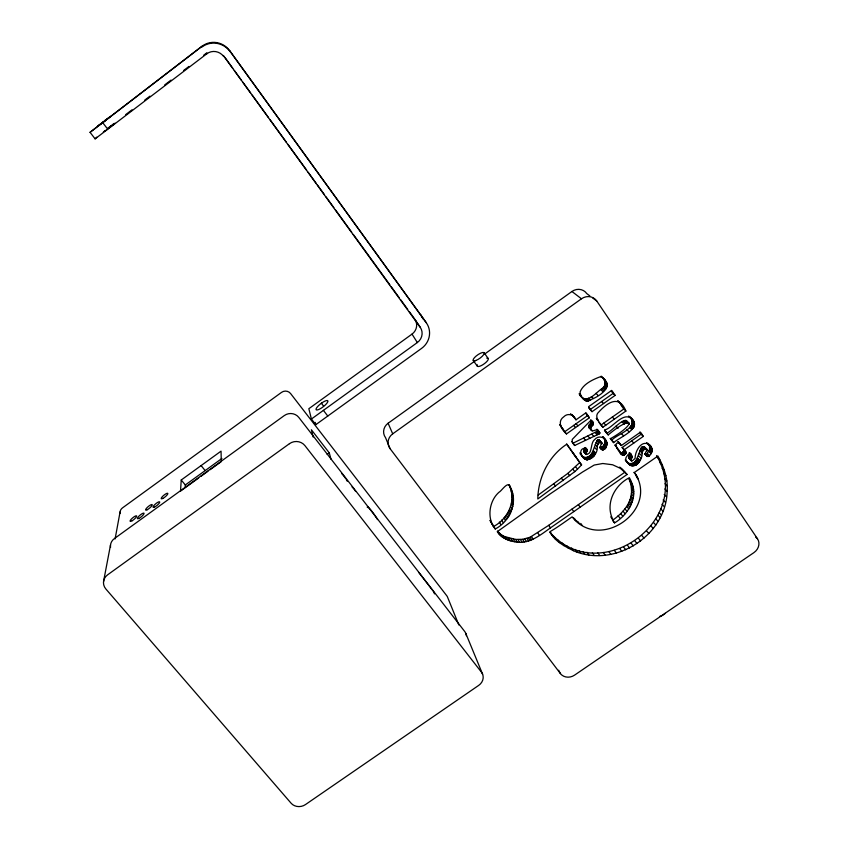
<?xml version="1.0" encoding="UTF-8"?>
<svg xmlns="http://www.w3.org/2000/svg" width="849" height="849" viewBox="0 0 849 849"><rect width="100%" height="100%" fill="white"/><g stroke="black" fill="none" stroke-linecap="round" stroke-linejoin="round"><path stroke-width="1.27" d="M611.588 440.472C615.695 434.55 640.984 427.609 629.194 416.392C645.325 427.503 619.961 436.832 613.636 442.647L610.155 438.402L612.193 440.567M597.792 430.974L596.9 429.159L599.712 432.64L598.916 434.009L574.667 445.492L572.81 443.295L597.792 430.974L599.755 433.234M631.55 491.444L631.115 484.938L629.056 478.921C640.793 493.683 628.801 514.643 614.559 522.878L612.543 520.341C622.062 513.528 631.38 503.903 631.55 491.444L633.683 493.842M550.237 532.62C599.394 588.198 694.917 520.246 656.574 455.584M599.776 447.434C604.339 448.283 606.526 440.78 603.607 437.787M606.971 444.154C607.332 437.691 598.683 434.455 594.693 439.559C589.832 442.753 593.005 455.775 585.534 453.907C591.742 445.81 577.193 446.712 581.65 455.096C585.937 465.846 598.651 454.767 597.176 446.818C596.943 445.056 599.574 440.419 601.718 442.764C596.263 453.419 611.121 450.235 604.955 441.968M667.155 491.338C668.174 478.889 663.844 466.791 657.922 456.04L634.405 472.437C660.087 509.655 599.829 552.306 572.13 516.861C564.925 521.817 557.719 527.187 550.194 531.559C553.771 540.898 564.85 546.332 573.415 550.704C614.188 568.586 666.094 536.027 667.155 491.338L664.863 488.95M585.29 452.146L583.56 451.297L585.332 447.911M629.512 458.545C626.392 457.08 632.261 454.809 629.173 452.772C635.222 453.727 626.986 466.61 635.126 458.301C634.893 451.413 641.812 438.54 649.878 445.216C653.592 448.049 652.17 455.86 647.49 456.465C645.007 455.276 644.624 452.284 646.949 450.808C647.925 446.563 641.207 450.14 642.077 453.005C642.99 459.458 634.787 470.346 628.525 463.745C627.358 462.058 624.885 459.956 626.021 457.664C626.997 456.019 629.693 451.106 631.306 455M598.885 431.281C597.208 427.174 592.772 433.202 590.893 429.626C589.291 426.039 597.197 423.725 591.074 420.096L572.279 439.379L572.226 441.767L574.667 445.492M592.485 422.123L590.533 420.043C593.653 423.131 585.003 426.548 590.533 428.734M581.204 396.801C588.442 403.869 597.155 390.922 603.098 387.919C606.717 384.555 604.87 378.856 601.198 376.298M607.131 385.457C607.131 381.668 603.936 377.052 599.935 376.892C592.517 379.652 582.923 384.236 580.069 392.047C580.196 395.974 583.199 400.611 587.37 401.004C594.767 398.351 604.891 393.692 607.131 385.457L605.082 383.546M185.178 487.475L185.315 484.97L181.24 479.993L221.048 451.137L221.281 461.623L210.053 469.752M646.896 456.062L644.688 453.822L646.938 453.769L649.527 449.779L649.57 446.213L648.052 443.443M181.24 479.993L180.519 491.136L198.719 477.955M495.254 528.98L493.821 526.391C508.296 518.622 516.892 500.167 508.933 484.864C519.301 500.082 510.716 520.936 495.254 528.98C486.562 518.601 489.024 500.878 499.085 492.187C501.653 491.03 508.349 479.781 510.451 487.262M622.147 447.529L624.248 449.737L643.319 436.386L641.122 434.242L622.147 447.529C625.862 449.079 623.017 454.194 620.216 452.506M619.94 452.252C621.245 458.407 629.703 453.037 624.248 449.737M415.225 319.84A11.037 10.634 -33.5 0 1 412.02 334.113L308.845 408.709L311.403 419.035L315.786 424.691L421.592 348.387A18.89 18.158 -33 0 0 426.251 322.694L229.676 50.707A20.259 19.58 71.1 0 0 202.073 46.228L90.058 132.317L95.109 138.865L206.732 53.848L206.859 52.797L203.696 55.206M613.636 442.647L610.749 438.498C638.183 422.887 632.378 414.291 608.245 434.911L606.897 433.478M630.658 459.436L628.61 456.868M599.893 441.883C595.329 431.642 593.631 467.735 581.406 455.319L583.295 457.569M115.103 538.935L120.08 511.883M103.536 581.554L110.508 544.984M625.426 460.275C637.97 475.928 639.17 438.954 644.837 448.399M90.058 132.317L202.073 46.228M626.944 422.176C625.299 414.471 608.553 435.144 606.218 432.767L604.477 430.263L606.494 432.385M95.109 138.865L96.712 137.177M538.224 495.041L567.885 473.349L579.708 462.609L566.527 444.038M577.5 469.126L581.586 464.891L566.877 444.154C548.762 455.881 538.096 477.637 537.799 498.979L574.784 471.63L577.5 469.126L575.643 466.823M631.794 457.844L629.661 455.605L631.996 457.611M103.631 121.757L97.985 125.928L110.487 116.398L102.718 122.659L107.759 129.228M104.82 120.59L105.7 119.72M115.093 123.211L112.8 124.75M103.334 132.073L103.493 132.094M649.156 455.998L646.938 453.769M104.098 131.446L105.202 130.566M114.339 123.837L108.63 128.284M108.141 128.273L111.357 125.832M107.791 128.263L114.106 123.445M125.705 114.615L132.03 109.797M144.68 100.161L149.944 96.149M164.706 84.911L171.031 80.093M183.671 70.456L188.945 66.445M107.027 129.494L104.363 131.468M185.315 484.97L221.939 458.449M200.863 476.406L208.005 471.227M311.403 419.035L417.337 342.55A11.334 10.888 -33 0 0 420.117 327.13L415.384 320.073M327.162 454.427L329.295 452.899L311.371 429.753L313.122 437.012M592.772 298.052L596.741 300.992L757.499 538.797A10.697 9.403 -35 0 1 753.933 552.603L574.55 675.146A10.411 9.222 -24.6 0 1 560.436 673.618L390.062 448.633L385.552 437.681A10.772 10.209 -23 0 1 388.11 423.237L474.984 360.974M484.662 354.033L571.929 291.494A11.122 10.379 -44.9 0 1 586.818 293.648L589.8 295.855M390.062 448.633A11.058 10.443 -22.9 0 1 392.705 433.839L581.469 298.784A11.408 10.623 -44.5 0 1 596.741 300.992M590.755 410.311L592.05 411.669L615.132 395.401L613.052 393.448L590.097 409.632L588.951 407.987M571.971 414.726L575.993 419.82L585.959 412.784L589.429 417.75L566.474 433.924L559.905 424.978M564.659 431.78L587.487 415.681L589.429 417.75M625.893 411.054L623.771 409.027L600.89 425.116L602.896 427.217L625.893 411.054C619.526 394.987 608.181 401.768 598.991 411.818C593.239 416.413 600.147 423.248 602.896 427.217M621.341 445.555L618.051 441.629L621.341 445.555L640.433 432.183L643.319 436.386M498.894 533.734L497.45 531.134L500.889 534.456L504.561 536.589L515.683 539.423L522.666 539.317L530.063 537.279L548.73 525.319L624.97 472.161L627.071 474.485L550.439 527.887C540.134 535.252 528.503 544.771 514.855 541.789C507.989 540.824 501.122 537.672 497.27 531.686L550.226 493.863L582.573 472.002L594.204 465.05L602.801 463.501L612.585 464.764L620.492 468.393L627.071 474.485M597.293 440.313L599.436 442.382M597.452 440.207L599.521 442.34M575.993 419.82C574.189 414.673 567.652 412.614 563.789 416.795C556.912 421.391 561.55 429.806 566.474 433.924M632.526 419.682C623.888 409.823 612.373 428.575 604.732 429.87L608.245 434.911M571.929 291.494L581.469 298.784M601.103 376.309L604.626 379.567M603.193 378.452L605.231 380.341M604.329 380.203L606.366 382.103M604.562 380.67L606.611 382.559M604.764 381.148L606.812 383.037M604.923 381.636L606.971 383.536M605.008 381.976L607.056 383.875M605.072 382.326L607.109 384.226M605.104 382.676L607.141 384.576M605.114 383.026L607.152 384.926M605.029 384.066L607.067 385.977M604.923 384.586L606.971 386.507M613.413 392.896L611.333 390.954L613.052 393.448M604.806 385.053L606.844 386.974M604.658 385.52L606.695 387.431M604.467 385.966L606.504 387.887M604.244 386.401L606.282 388.322M604.01 386.815L606.037 388.736M603.735 387.208L605.761 389.129M617.881 400.908L620.417 403.349M617.785 400.94L620.821 403.827M603.427 387.579L605.464 389.5M618.316 401.354L622.699 406.406M603.098 387.919L605.125 389.85M602.037 388.884L604.064 390.816M755.61 536.993L757.499 538.797M628.515 416.095L630.319 417.676M630.871 418.292L633.025 420.361M600.922 389.776L602.939 391.707M631.306 419.003L633.46 421.072M631.667 419.735L633.832 421.815M631.974 420.51L634.129 422.59M632.208 421.316L634.362 423.396M632.272 421.656L634.436 423.747M632.314 422.006L634.479 424.097M632.335 422.356L634.5 424.447M632.335 422.717L634.49 424.808M632.303 423.067L634.468 425.169M632.25 423.428L634.405 425.519M632.165 423.778L634.33 425.88M632.059 424.129L634.224 426.23M631.932 424.489L634.086 426.58M641.876 434.285L639.679 432.152L641.122 434.242M631.773 424.829L633.927 426.93M631.592 425.169L633.747 427.27M626.275 420.488L629.12 423.227M631.391 425.498L633.545 427.599M625.936 420.425L629.205 423.725M625.543 420.435L629.173 423.991M631.168 425.816L633.322 427.917M625.352 420.467L627.475 422.547M627.655 422.866L629.077 424.256M624.97 420.563L627.284 422.59M624.779 420.626L626.902 422.706M630.69 426.4L632.845 428.512M647.957 443.38L650.652 446.075M624.599 420.711L626.721 422.791M648.753 444.367L650.981 446.553M649.039 444.865L651.279 447.052M646.641 442.552L648.116 444.006M649.252 445.301L651.48 447.487M595.966 393.342L597.961 395.294M630.181 426.951L632.325 429.063M649.421 445.746L651.661 447.943M649.57 446.213L651.799 448.41M649.676 446.68L651.915 448.877M649.75 447.168L651.99 449.365M623.357 421.359L625.48 423.439M629.629 427.472L631.773 429.583M649.793 447.656L652.032 449.853M649.803 448.145L652.032 450.352M649.772 448.559L652.011 450.766M649.718 448.972L651.958 451.18M601.559 401.545L603.575 403.54M622.168 422.08L624.28 424.171M649.644 449.376L651.873 451.583M657.497 457.367L659.769 459.606M649.527 449.779L651.767 451.986M649.389 450.172L651.618 452.39M649.22 450.564L651.459 452.782M649.029 450.946L651.257 453.164M644.306 446.659L647.182 449.567M626.891 429.668L629.024 431.791M643.797 446.574L647.235 449.981M648.806 451.318L651.045 453.536M660.013 462.716L662.294 464.987M643.574 446.585L647.203 450.235M643.351 446.616L647.14 450.405M642.916 446.723L645.336 448.866M645.58 449.142L647.055 450.607M642.693 446.797L644.9 448.994M642.491 446.882L644.688 449.079M612.32 417.082L614.379 419.141M642.279 446.977L644.476 449.185M642.109 447.083L644.306 449.28M591.307 396.557L593.271 398.531M641.78 447.317L644.136 449.386M641.621 447.444L643.818 449.652M641.483 447.593L643.68 449.79M647.278 453.419L649.506 455.648M662.135 468.234L664.427 470.526M641.356 447.741L643.553 449.949M647.065 453.663L649.4 455.775M641.059 448.134L643.255 450.341M646.673 453.96L649.029 456.093M646.535 454.045L648.753 456.274M640.804 448.548L642.99 450.755M646.248 454.183L648.604 456.348M646.015 454.257L648.222 456.497M640.571 448.983L642.767 451.19M645.601 454.3L648.063 456.529M645.442 454.279L647.649 456.507M644.614 453.663L647.49 456.465M631.624 440.886L633.779 443.061M640.188 449.874L642.375 452.093M663.6 473.328L665.892 475.642M588.675 398.117L590.628 400.102M616.056 426.156L618.136 428.257M639.891 450.787L642.077 453.005M588.07 398.414L590.023 400.388M587.444 398.648L589.397 400.632M621.383 433.606L623.484 435.749M586.808 398.85L588.75 400.834M664.565 478.56L666.858 480.905M586.468 398.924L588.41 400.908M586.118 398.977L588.06 400.961M639.255 453.334L641.43 455.563M585.778 399.009L587.72 400.993M585.439 399.019L587.37 401.004M585.088 398.998L587.03 400.983M584.738 398.956L586.67 400.94M579.389 393.734L580.663 395.04M584.388 398.892L586.319 400.877M584.048 398.797L585.98 400.781M579.135 393.894L581.045 395.857M583.719 398.69L585.64 400.664M580.217 395.337L581.491 396.642M583.093 398.383L585.322 400.526M584.717 400.187L580.069 395.432L580.61 396.133M638.607 455.786L640.783 458.025M664.979 483.728L667.272 486.095M637.748 458.195L639.923 460.455M589.026 407.838L590.32 409.186M603.777 423.078L605.804 425.179M637.482 458.789L639.658 461.039M637.185 459.362L639.35 461.612M636.846 459.914L639.01 462.174M622.19 469.264L624.97 472.161M598.301 420.425L596.316 418.355L597.76 420.637M636.463 460.445L638.628 462.705M618.412 441.936L620.131 443.815M629.756 453.759L631.889 455.987M629.841 453.95L632.102 456.592M630.011 454.661L632.155 456.985M636.05 460.954L638.215 463.225M630.011 454.841L632.102 457.356M629.916 455.266L632.049 457.505M635.604 461.442L637.769 463.703M629.565 455.68L631.698 457.919M635.307 461.729L637.461 463.989M623.346 449.259L625.734 451.933M629.427 455.786L631.56 458.025M623.898 450.267L626.042 452.644M629.162 456.019L631.423 458.142M634.988 461.994L637.143 464.265M623.962 450.66L626.053 453.048M629.045 456.157L631.178 458.396M628.939 456.284L631.062 458.534M634.659 462.238L636.814 464.509M619.791 443.38C611.429 440.843 619.43 453.313 622.03 454.48M623.888 451.063L625.989 453.281M623.771 451.286L625.883 453.515M628.833 456.433L630.871 458.821M634.309 462.461L636.463 464.732M623.675 451.435L625.777 453.653M628.695 456.677L630.775 459.022M664.236 494.479L666.518 496.888M623.559 451.562L625.671 453.78M633.948 462.663L636.103 464.944M628.536 457.187L630.648 459.532M628.515 457.388L630.648 459.638M623.124 451.955L625.225 454.183M628.525 457.494L631.529 460.774M633.577 462.843L635.731 465.125M628.684 458.025L631.009 460.508M633.195 463.002L635.339 465.273M622.657 452.305L624.758 454.533M587.699 415.267L585.768 413.219L587.487 415.681M632.802 463.13L634.946 465.411M622.423 452.453L624.524 454.682M614.92 444.876L616.491 446.659M622.19 452.591L624.28 454.82M632.24 463.278L634.373 465.56M621.946 452.708L624.036 454.937M621.691 452.804L623.782 455.032M631.656 463.395L633.8 465.666M615.047 445.375L618.985 450.31M621.277 452.92L623.527 455.117M590.883 420.595L592.835 422.675M620.98 452.92L623.219 455.16M631.083 463.458L633.216 465.74M591.18 421.178L593.26 423.693M616.915 448.102L622.922 455.117M630.499 463.49L632.632 465.772M591.318 421.72L593.271 424.033M591.297 422.059L593.228 424.277M629.926 463.48L632.049 465.751M591.244 422.314L593.154 424.542M591.148 422.569L593.101 424.67M629.088 463.384L631.476 465.698M591.084 422.696L592.963 424.914M628.833 463.321L630.966 465.602M663.154 499.976L665.425 502.406M590.936 422.929L592.889 425.02M625.278 459.765L626.679 461.272M628.345 463.14L630.711 465.517M597.664 430.369L599.649 432.502M628.122 463.023L630.245 465.305M597.728 430.507L599.776 432.948M626.127 461.039L630.022 465.167M590.458 423.524L592.411 425.614M597.749 431.196L599.638 433.499L597.59 431.451M605.241 439.453L602.822 436.832L603.236 437.288M602.567 436.726L605.953 440.472M604.233 438.848L606.25 441.013M604.477 439.411L606.494 441.586M589.949 424.076L591.902 426.177M596.943 431.865L598.916 434.009M604.69 439.994L606.706 442.17M604.849 440.599L606.865 442.775M604.913 440.939L606.929 443.114M633.842 472.394L635.986 474.718M589.471 424.596L591.413 426.707M596.423 432.12L598.396 434.253M604.955 441.278L606.971 443.454M635.476 474.612L636.909 476.162M604.966 441.618L606.982 443.804M635.572 475.334L637.716 477.669M589.036 425.147L590.978 427.259M604.923 442.318L606.939 444.505M662.018 504.253L664.289 506.704M588.941 425.285L590.798 427.535M604.87 442.669L606.886 444.855M636.973 477.679L638.406 479.239M588.781 425.572L590.724 427.673M604.796 443.008L606.812 445.194M588.718 425.71L590.607 427.981M595.16 432.682L597.134 434.826M604.69 443.348L606.706 445.534M588.622 426.018L590.543 428.246M588.59 426.251L590.533 428.607M588.601 426.601L590.596 428.947M590.946 429.392L592.241 430.804M604.467 443.953L606.483 446.149M588.739 427.068L592.135 430.772M589.089 427.716L591.52 430.39M604.201 444.558L606.207 446.744M599.256 440.111L601.771 442.881M603.894 445.131L605.91 447.327M598.927 439.984L601.856 443.136M598.842 439.973L601.909 443.39M598.556 439.941L601.93 443.666M598.258 439.962L600.392 442.117M600.593 442.34L601.92 443.794M603.554 445.693L605.56 447.901M597.961 440.015L600.094 442.159M603.374 445.958L605.379 448.155M660.639 508.678L662.899 511.162M597.823 440.058L599.797 442.233M597.685 440.1L599.659 442.276M603.172 446.203L605.178 448.399M591.859 434.232L593.812 436.375M602.96 446.436L604.966 448.643M597.144 440.429L599.192 442.541M602.737 446.659L604.732 448.866M599.054 442.679L596.953 440.642L598.821 442.987M602.493 446.871L604.499 449.079M602.238 447.062L604.244 449.27M621.012 468.128L624.28 471.566M601.835 447.327L603.979 449.45M619.749 467.067L621.829 469.359M601.676 447.402L603.681 449.609M571.61 414.461L574.253 417.337M601.368 447.519L603.522 449.673M570.507 413.728L571.738 415.097M601.209 447.561L603.204 449.779M600.88 447.625L603.034 449.811M596.03 442.446L598.004 444.632M600.721 447.625L602.705 449.843M600.551 447.625L602.546 449.843M659.217 512.637L661.467 515.131M600.137 447.572L602.387 449.821M599.564 447.243L602.005 449.747M629.916 480.863L632.038 483.219M599.564 447.306L601.548 449.514M630.616 482.879L632.738 485.257M587.922 436.089L589.853 438.243M595.213 444.621L597.176 446.818M631.115 484.938L633.248 487.315M576.068 423.736L577.946 425.837M658.028 515.301L660.267 517.805M631.444 487.039L633.566 489.427M594.47 447.232L596.433 449.439M631.592 489.226L633.715 491.624M573.691 425.413L575.548 427.525M655.937 518.994L658.166 521.519M583.634 438.126L585.545 440.302M593.504 450.723L595.457 452.942M631.338 493.8L633.46 496.219M593.271 451.424L595.223 453.653M592.973 452.124L594.926 454.353M630.956 496.156L633.078 498.575M592.644 452.793L594.597 455.032M653.603 522.559L655.821 525.106M592.411 453.186L594.364 455.425M592.156 453.568L594.109 455.807M630.542 497.96L632.664 500.401M591.88 453.928L593.822 456.168M591.573 454.268L593.515 456.518M587.168 449.768L585.248 447.561L587.19 449.853M585.301 447.731L587.253 450.225M585.332 448.102L587.221 450.501M591.074 454.756L593.016 456.995M630.011 499.743L632.123 502.194M585.279 448.378L587.126 450.777M585.173 448.643L587.041 450.946M590.543 455.202L592.485 457.452M651.034 525.987L653.231 528.545M584.791 449.206L586.701 451.424M589.991 455.616L591.923 457.866M629.353 501.504L631.465 503.956M584.42 449.662L586.33 451.88M584.261 449.864L586.16 452.082M589.365 456.03L591.297 458.28M584.101 450.066L586.012 452.294M583.953 450.288L585.863 452.506M583.825 450.511L585.736 452.74M588.707 456.391L590.639 458.651M583.719 450.745L586.701 454.48M628.6 503.213L630.701 505.675M583.603 451.042L586.532 454.491M583.56 451.297L586.362 454.48M588.017 456.72L589.938 458.98M583.592 451.551L585.906 454.311M559.852 424.712L561.051 426.113M587.306 457.006L589.227 459.267M561.221 426.92L563.025 429.042M627.719 504.868L629.82 507.341M586.638 457.229L588.559 459.479M585.969 457.399L587.879 459.659M585.704 457.441L587.614 459.702M585.439 457.473L587.349 459.733M571.61 441.459L572.842 442.913M585.173 457.484L587.084 459.744M626.742 506.482L628.833 508.954M584.908 457.473L586.818 459.733M584.621 457.441L586.532 459.691M646.662 530.954L648.848 533.533M584.07 457.314L586.245 459.638M579.994 452.687L581.247 454.183M583.794 457.218L585.704 459.479M580.387 453.61L581.65 455.096M583.284 456.985L585.439 459.362M583.051 456.836L584.95 459.086M584.728 458.927L580.238 453.737L580.79 454.565M624.981 508.912L627.071 511.395M623.007 511.194L625.087 513.687M641.855 535.517L644.009 538.117M572.406 452.315L574.253 454.555M574.03 454.608L575.887 456.858M579.708 462.609L581.586 464.891M620.63 513.56L622.688 516.065M638.459 538.308L640.592 540.93M618.104 515.778L620.141 518.293M201.107 465.592L205.161 470.59M634.893 540.898L637.005 543.519M572.937 469.317L574.784 471.63M610.76 516.808L614.559 522.878M631.178 543.264L633.28 545.907M627.485 545.313L629.565 547.966M567.885 473.349L569.7 475.684M623.665 547.117L625.724 549.77M418.706 572.375L433.616 591.604L434.497 593.886M619.749 548.645L621.786 551.309M321.4 403.243L323.533 406.045M323.416 410.364L327.778 416.042M561.444 478.242L563.237 480.598M614.326 550.332L616.342 553.007M578.371 504.677L580.228 507.15M608.829 551.606L610.813 554.28M493.821 526.391L490.425 521.265M553.835 483.813L555.575 486.19M571.982 509.124L573.807 511.618M603.268 552.444L605.231 555.129M580.769 523.43L582.011 525.138M578.137 521.87L579.368 523.568M224.964 57.615L232.743 68.323M234.292 70.467L241.296 80.114M242.846 82.257L250.625 92.976M252.185 95.12L268.517 117.618M270.067 119.762L286.4 142.261M287.949 144.404L306.616 170.118M308.176 172.262L315.945 182.981M317.505 185.124L324.498 194.771M326.058 196.915L333.837 207.623M335.387 209.767L351.719 232.265M353.28 234.409L389.829 284.776M391.378 286.92L399.157 297.628M400.717 299.771L407.711 309.418M409.271 311.562L414.715 319.065M223.404 55.472L420.117 327.13M576.704 520.861L577.936 522.549M574.752 518.898L576.588 521.435M229.676 50.707L426.251 322.694M573.5 517.688L575.335 520.225M597.802 552.837L599.734 555.522M473.264 360.517L477.34 366.195M484.089 352.749L488.154 358.448M592.358 552.773L594.258 555.458M586.977 552.253L588.856 554.938M592.05 411.669L588.59 406.692L611.683 390.391L615.132 395.401M599.012 422.42L600.264 424.213M583.008 551.574L584.865 554.259M620.587 404.4L623.771 409.027M579.114 550.64L580.949 553.315M575.304 549.462L577.129 552.137M571.61 548.04L573.415 550.704M566.782 545.748L568.565 548.401M562.208 543.063L563.969 545.705M548.73 525.319L550.439 527.887M557.899 539.996L559.64 542.638M553.548 536.26L555.267 538.882M551.818 534.499L553.537 537.109M549.834 532.09L551.946 535.22M509.888 486.976L511.406 489.374M510.62 489.162L512.149 491.582M537.735 532.748L539.38 535.358M412.02 334.113L417.337 342.55M511.215 491.624L512.743 494.054M511.629 494.139L513.157 496.569M511.851 496.676L513.38 499.127M511.883 499.233L513.412 501.695M511.724 501.579L513.242 504.051M511.331 503.913L512.849 506.397M531.495 536.547L533.108 539.168M530.063 537.279L531.665 539.911M510.642 506.577L512.159 509.071M528.587 537.905L530.179 540.537M509.718 509.177L511.236 511.682M527.059 538.404L528.651 541.036M509.029 510.748L510.546 513.263M524.873 538.945L526.454 541.588M508.233 512.276L509.74 514.791M507.32 513.751L508.827 516.277M522.666 539.317L524.236 541.959M506.291 515.216L507.787 517.752M520.437 539.508L521.997 542.15M505.155 516.616L506.651 519.153M518.049 539.539L519.599 542.182M503.935 517.943L505.42 520.49M515.683 539.423L517.211 542.065M513.327 539.147L514.855 541.789M501.717 520.066L503.192 522.623M511.024 538.722L512.531 541.354M508.753 538.139L510.26 540.781M499.361 522.05L500.814 524.618M506.545 537.417L508.042 540.049M504.561 536.589L506.046 539.221M502.672 535.602L504.147 538.224M500.889 534.456L502.343 537.077M500.072 533.819L501.536 536.441M499.127 532.949L500.581 535.57M498.204 532.005L499.658 534.615M490.244 520.278L491.178 521.986M490.064 520.363L493.311 526.359M558.653 670.254L560.436 673.618M631.178 481.266L629.406 477.69C614.591 485.119 605.061 503.69 612.766 519.333M388.11 423.237L392.705 433.839M465.836 633.492L482.625 674.255M458.853 624.97L447.519 597.08A6.134 5.582 -20.2 0 0 446.807 595.807L290.602 393.554A6.474 6.219 -10.7 0 0 281.55 392.365L122.489 507.893A6.442 5.996 3.9 0 0 120.112 513.443M329.295 452.899L331.004 459.245M315.191 422.377L315.786 424.691M367.405 507.532A9.997 1.167 54.7 0 1 370.567 509.665A9.997 1.167 54.7 0 1 377.529 519.577M352.038 486.944A5.359 0.637 54.6 0 1 354.075 489.247M354.893 490.34A5.359 0.637 54.6 0 1 355.689 491.475M341.797 473.742A5.37 0.637 54.5 0 1 345.479 478.316M346.201 479.42A5.37 0.637 54.5 0 1 347.241 481.245M466.356 635.742A9.785 8.83 -20.1 0 0 464.7 631.486L298.816 417.443A10.379 9.912 -11.1 0 0 284.309 415.564L114.339 538.627A10.315 9.53 3.1 0 0 110.55 547.467M420.679 314.735A18.402 17.723 -33.5 0 1 422.866 318.821M201.807 47.098A20.832 20.132 71.1 0 1 230.196 51.704M206.732 53.848A12.502 12.077 71.1 0 1 223.754 56.596M665.234 613.328A6.219 3.258 -33.3 0 1 664.024 614.368L662.655 615.26A6.219 3.258 -33.3 0 1 659.811 616.332M486.785 358.172A6.654 2.048 -35.3 0 1 487.209 361.08A6.654 2.048 -35.3 0 1 480.247 366.057A6.654 2.048 -35.3 0 1 477.446 364.868M321.867 402.893L320.338 404.039A7.354 1.963 -37.5 0 0 316.072 409.632A7.354 1.963 -37.5 0 0 322.058 407.616L323.607 406.459A7.354 1.963 -37.5 0 0 327.863 400.866A7.354 1.963 -37.5 0 0 321.867 402.893M599.5 433.648L597.431 431.579L599.5 433.648M289.445 443.687L107.632 574.815A11.026 10.103 2.4 0 0 105.87 589.004L291.133 803.25A10.294 9.021 -10.3 0 0 305.449 804.587L478.677 685.408A10.432 9.318 -20 0 0 481.425 672.132L304.961 445.661A11.101 10.538 -11.5 0 0 289.445 443.687M162.764 498.459A4.224 1.04 -39.4 0 0 167.858 493.609A4.224 1.04 -39.4 0 0 162.976 496.018A4.224 1.04 -39.4 0 0 162.764 498.459M154.592 507.033A4.245 1.051 -39.5 0 0 159.739 502.141A4.245 1.051 -39.5 0 0 154.858 504.529A4.245 1.051 -39.5 0 0 154.592 507.033M147.121 509.782A4.224 1.029 -39.6 0 0 152.247 504.932A4.224 1.029 -39.6 0 0 147.418 507.288A4.224 1.029 -39.6 0 0 147.121 509.782M132.295 520.66A4.224 1.029 -39.8 0 0 136.615 515.916A4.224 1.029 -39.8 0 0 131.181 519.27A4.224 1.029 -39.8 0 0 132.295 520.66M138.886 518.41A4.256 1.04 -39.7 0 0 144.054 513.507A4.256 1.04 -39.7 0 0 139.236 515.852A4.256 1.04 -39.7 0 0 138.886 518.41M475.758 360.507A6.665 2.016 -35.4 0 0 484.227 353.29A6.665 2.016 -35.4 0 0 476.056 356.124A6.665 2.016 -35.4 0 0 475.758 360.507"/></g></svg>
